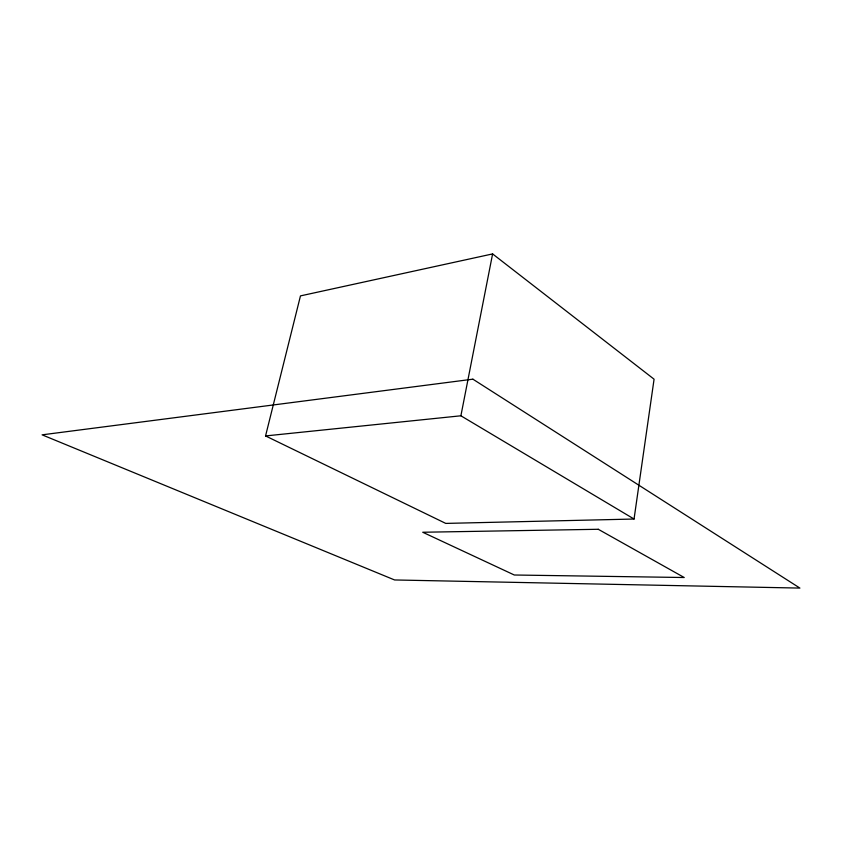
<?xml version="1.0" encoding="UTF-8"?>
<svg xmlns="http://www.w3.org/2000/svg" width="842" height="842" viewBox="0 0 842 842"><rect width="100%" height="100%" fill="white"/><g stroke="black" fill="none" stroke-linecap="round" stroke-linejoin="round"><path stroke-width="1.26" d="M634.047 519.03L654.076 379.195L492.602 253.916L300.468 295.889L265.556 435.935L445.765 523.408L634.047 519.03L460.89 415.79L265.556 435.935M460.89 415.79L492.602 253.916M472.888 379.174L42.1 434.84L394.593 579.959L799.9 588.084L472.888 379.174M598.273 529.281L422.726 532.249L514.304 575.002L684.23 577.517L598.273 529.281"/></g></svg>
